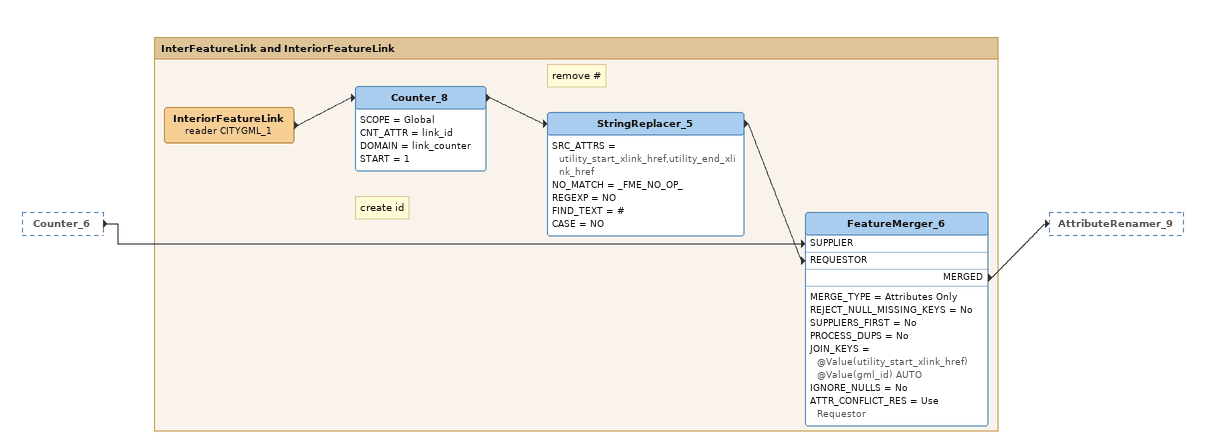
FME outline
Counter_6 [outside]
    -> FeatureMerger_6 [SUPPLIER]

Bookmark: InterFeatureLink and InteriorFeatureLink
InteriorFeatureLink (reader CITYGML_1)
    -> Counter_8
Note: create id
Counter_8
    SCOPE = Global
    CNT_ATTR = link_id
    DOMAIN = link_counter
    START = 1
    -> StringReplacer_5
Note: remove #
StringReplacer_5
    SRC_ATTRS = utility_start_xlink_href,utility_end_xlink_href
    NO_MATCH = _FME_NO_OP_
    REGEXP = NO
    FIND_TEXT = #
    CASE = NO
    -> FeatureMerger_6 [REQUESTOR]
FeatureMerger_6
    MERGE_TYPE = Attributes Only
    REJECT_NULL_MISSING_KEYS = No
    SUPPLIERS_FIRST = No
    PROCESS_DUPS = No
    JOIN_KEYS = @Value(utility_start_xlink_href) @Value(gml_id) AUTO
    IGNORE_NULLS = No
    ATTR_CONFLICT_RES = Use Requestor
    MERGED -> AttributeRenamer_9
